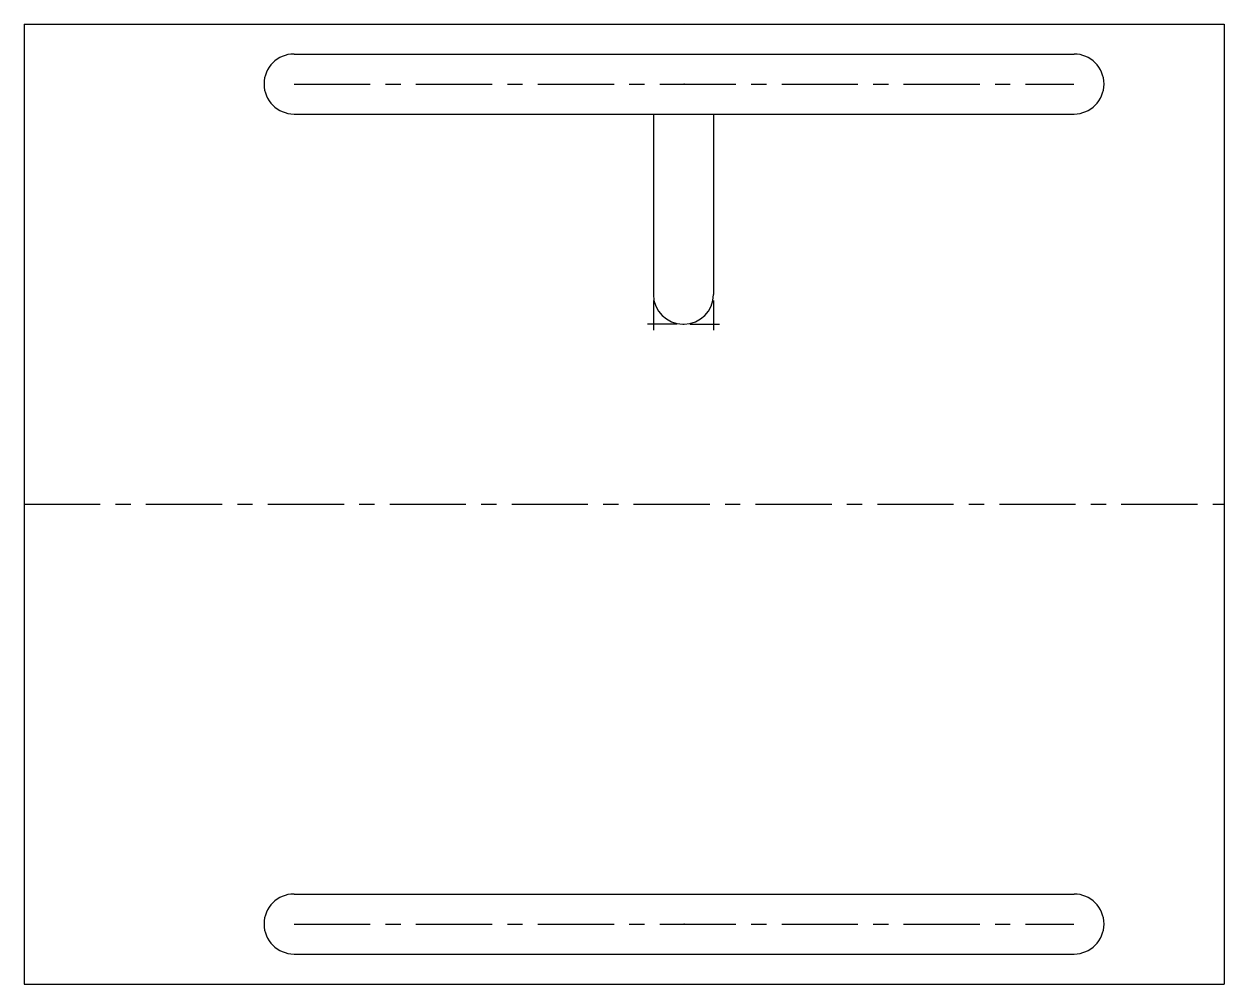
# Model space of a CAD drawing. Header units: millimetres. Extents: x 0 to 200, y -160 to 0.
import ezdxf

# ---------------------------------------------------------------- set-up
doc = ezdxf.new("R2010")
doc.units = ezdxf.units.MM
doc.header["$PDSIZE"] = -1
doc.linetypes.add('CENTERX2', pattern=[20.32, 12.7, -2.54, 2.54, -2.54])

msp = doc.modelspace()

# ---------------------------------------------------------------- linework, layer by layer
at = {"color": 7, "linetype": 'Continuous'}
for p, q in [((0, 0), (200, 0)), ((0, 0), (0, -160)), ((200, 0), (200, -160)), ((45, -5), (175, -5)), ((45, -15), (175, -15)), ((104.9, -15), (114.9, -15)), ((104.9, -15), (104.9, -45.1)), ((114.9, -15), (114.9, -45.1)), ((104.9, -46.1), (104.9, -51)), ((114.9, -46.1), (114.9, -51)), ((108.8, -50), (103.9, -50)), ((109.8, -50), (110, -50)), ((111, -50), (115.9, -50)), ((45, -145), (175, -145)), ((45, -155), (175, -155)), ((0, -160), (200, -160))]:
    msp.add_line(p, q, dxfattribs=at)
at = {"color": 7, "linetype": 'CENTERX2'}
for p, q in [((45, -10), (175, -10)), ((0, -80), (200, -80)), ((45, -150), (175, -150))]:
    msp.add_line(p, q, dxfattribs=at)
at = {"color": 7, "linetype": 'Continuous'}
for centre, radius, start, end in [((45, -10), 5, 90, 270), ((175, -10), 5, 270, 90), ((109.8, -45.1), 4.9, 180, 270), ((110, -45.1), 4.9, 270, 0), ((45, -150), 5, 90, 270), ((175, -150), 5, 270, 90)]:
    msp.add_arc(centre, radius, start, end, dxfattribs=at)
for p in [(110, -10), (110, -150)]:
    msp.add_point(p, dxfattribs=at)

doc.saveas('drawing.dxf')
